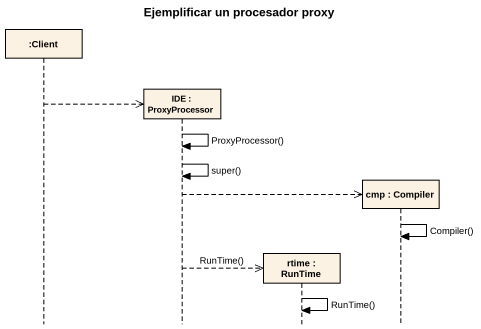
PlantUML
@startuml
title Ejemplificar un procesador proxy
hide footbox
participant ":Client" as Client
participant "IDE : ProxyProcessor" as IDE
participant "rtime : RunTime" as rtime
participant "cmp : Compiler" as cmp

Client -->> IDE **
IDE -> IDE : ProxyProcessor()
IDE -> IDE : super()
IDE -->> cmp **
cmp -> cmp : Compiler()
IDE -->> rtime ** : RunTime()
rtime -> rtime : RunTime()
@enduml
